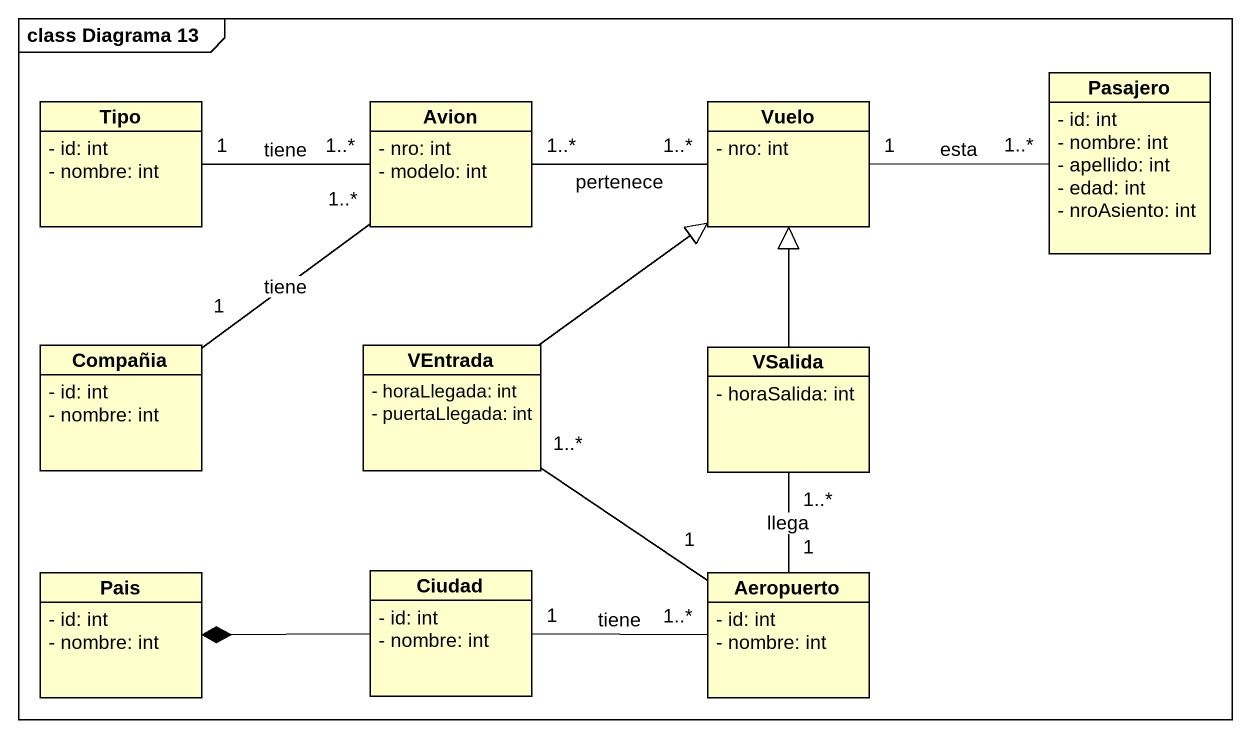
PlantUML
@startuml
mainframe class Diagrama 13
hide circle
hide empty members
skinparam classAttributeIconSize 0
class Pasajero {
  - id: int
  - nombre: int
  - apellido: int
  - edad: int
  - nroAsiento: int
}
class Tipo {
  - id: int
  - nombre: int
}
class Avion {
  - nro: int
  - modelo: int
}
class Vuelo {
  - nro: int
}
class Compañia {
  - id: int
  - nombre: int
}
class VEntrada {
  - horaLlegada: int
  - puertaLlegada: int
}
class VSalida {
  - horaSalida: int
}
class Pais {
  - id: int
  - nombre: int
}
class Ciudad {
  - id: int
  - nombre: int
}
class Aeropuerto {
  - id: int
  - nombre: int
}
Tipo "1" -right- "1..*" Avion : tiene
Avion "1..*" -right- "1..*" Vuelo : pertenece
Vuelo "1" -right- "1..*" Pasajero : esta
Compañia "1" -up- "1..*" Avion : tiene
VEntrada -up-|> Vuelo
VEntrada "1..*" -- "1" Aeropuerto
VSalida -up-|> Vuelo
VSalida "1..*" -- "1" Aeropuerto : llega
Ciudad -left-* Pais
Aeropuerto "1..*" -left- "1" Ciudad : tiene
@enduml
